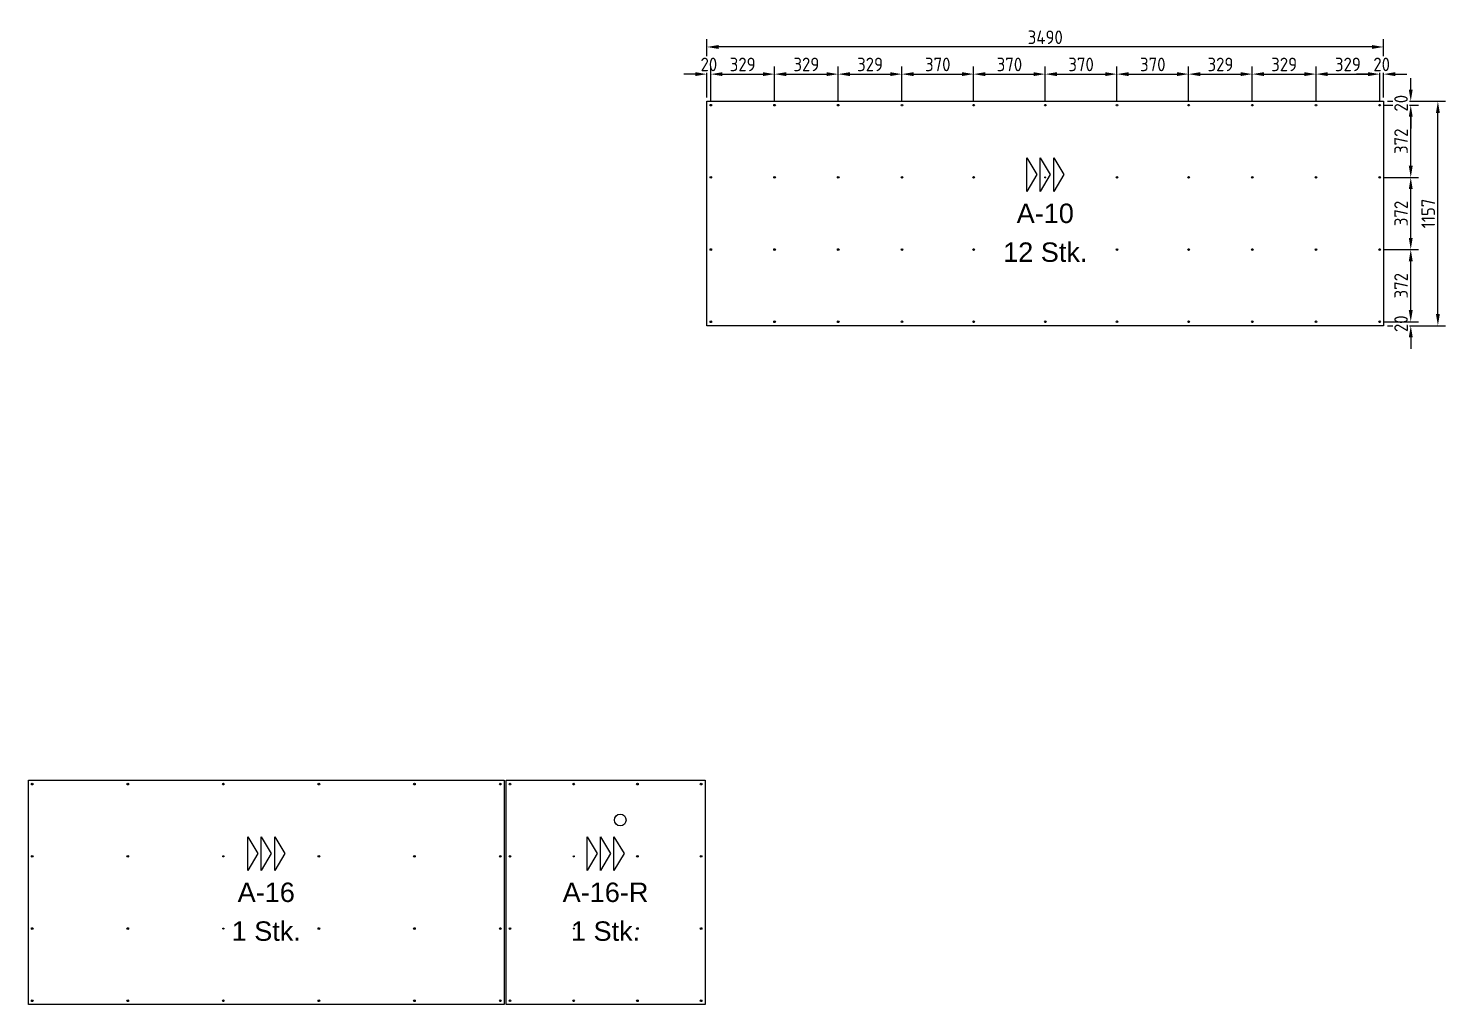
# Model space of a CAD drawing. Header units: millimetres. Extents: x 3800000 to 6300000, y 450000 to 1350000.
# Drawn here: x 5481005 to 5488315, y 905458 to 910491 of the extents above; entities that cross this region are included whole.
import ezdxf

# ---------------------------------------------------------------- set-up
doc = ezdxf.new("R2010")
doc.units = ezdxf.units.MM
for name, color, linetype, true_color in [('ANSICHT Paneel Verlegerichtung', 1, 'Continuous', 0xff0000), ('Bohr', 3, 'Continuous', 0x00ff00), ('FERTIGUNG 02 Bemassung Bohrung', 1, 'Continuous', 0xff0000), ('FERTIGUNG 02 Bemassung Geometrie', 212, 'Continuous', 0xcc00cc), ('Outside', 2, 'Continuous', 0xffff00), ('TXT', 7, 'Continuous', 0xffffff)]:
    doc.layers.add(name, color=color, linetype=linetype, true_color=true_color)
doc.styles.add('Arial Regular', font='arial.ttf')
doc.styles.add('ICC_M1_20', font='')
doc.styles.get('ICC_M1_20').set_extended_font_data('isocp2')
doc.dimstyles.new('ICC_M1_20', dxfattribs={"dimscale": 20, "dimtxt": 3.5, "dimasz": 3, "dimexe": 2, "dimexo": 1, "dimgap": 0.75, "dimtad": 1, "dimtoh": 1, "dimdec": 0, "dimzin": 4, "dimdsep": 46, "dimtxsty": 'ICC_M1_20', "dimcen": 2, "dimadec": 0, "dimazin": 1, "dimtfac": 1, "dimtdec": 4, "dimtix": 1, "dimtofl": 0, "dimtmove": 1, "dimatfit": 3, "dimfxl": 10, "dimfxlon": 1, "dimtfill": 1, "dimtfillclr": 256, "dimtolj": 1, "dimtzin": 1, "dimarcsym": 0})

# ---------------------------------------------------------------- blocks, each defined once
blk = doc.blocks.new('*D159')
at = {"layer": 'Defpoints', "color": 0}
for p in [(5487995, 910115.002), (5488275, 910115.002), (5487995, 908958.335)]:
    blk.add_point(p, dxfattribs=at)
at = {"layer": 'FERTIGUNG 02 Bemassung Geometrie', "color": 0, "lineweight": -2}
for p, q in [((5488075, 910115.002), (5488315, 910115.002)), ((5488275, 909018.335), (5488275, 910055.002)), ((5488075, 908958.335), (5488315, 908958.335))]:
    blk.add_line(p, q, dxfattribs=at)
at = {"layer": 'FERTIGUNG 02 Bemassung Geometrie', "color": 0}
for points in [[(5488285, 910055.002), (5488265, 910055.002), (5488275, 910115.002)], [(5488265, 909018.335), (5488285, 909018.335), (5488275, 908958.335)]]:
    blk.add_solid(points, dxfattribs=at)
at = {"layer": 'FERTIGUNG 02 Bemassung Geometrie', "color": 0, "insert": (5488225, 909536.6685), "char_height": 70, "attachment_point": 5, "rotation": 90, "style": 'ICC_M1_20', "bg_fill": 3, "box_fill_scale": 1.1, "bg_fill_color": 9, "bg_fill_true_color": 13158600, "bg_fill_transparency": 0}
blk.add_mtext('\\A1;1157', dxfattribs=at)
blk = doc.blocks.new('*D160')
at = {"layer": 'Defpoints', "color": 0}
for p in [(5487975, 908978.3), (5487995, 908958.3)]:
    blk.add_point(p, dxfattribs=at)
at = {"layer": 'FERTIGUNG 02 Bemassung Bohrung', "color": 0, "lineweight": -2}
for p, q in [((5488135, 909038.3), (5488135, 909098.3)), ((5487995, 908978.3), (5488175, 908978.3)), ((5488015, 908958.3), (5488175, 908958.3)), ((5488135, 908898.3), (5488135, 908838.3))]:
    blk.add_line(p, q, dxfattribs=at)
at = {"layer": 'FERTIGUNG 02 Bemassung Bohrung', "color": 0}
for points in [[(5488125, 909038.3), (5488145, 909038.3), (5488135, 908978.3)], [(5488145, 908898.3), (5488125, 908898.3), (5488135, 908958.3)]]:
    blk.add_solid(points, dxfattribs=at)
at = {"layer": 'FERTIGUNG 02 Bemassung Bohrung', "color": 0, "insert": (5488085, 908968.3), "char_height": 70, "attachment_point": 5, "rotation": 90, "style": 'ICC_M1_20', "bg_fill": 3, "box_fill_scale": 1.1, "bg_fill_color": 9, "bg_fill_true_color": 13158600, "bg_fill_transparency": 0}
blk.add_mtext('\\A1;20', dxfattribs=at)
at = {"layer": 'Defpoints', "color": 0}
blk.add_point((5488135, 908978.3), dxfattribs=at)
blk = doc.blocks.new('*D161')
at = {"layer": 'Defpoints', "color": 0}
for p in [(5487975, 909350.6), (5488135, 909350.6), (5487975, 908978.3)]:
    blk.add_point(p, dxfattribs=at)
at = {"layer": 'FERTIGUNG 02 Bemassung Bohrung', "color": 0, "lineweight": -2}
for p, q in [((5487995, 909350.6), (5488175, 909350.6)), ((5488135, 909038.3), (5488135, 909290.6)), ((5487995, 908978.3), (5488175, 908978.3))]:
    blk.add_line(p, q, dxfattribs=at)
at = {"layer": 'FERTIGUNG 02 Bemassung Bohrung', "color": 0}
for points in [[(5488145, 909290.6), (5488125, 909290.6), (5488135, 909350.6)], [(5488125, 909038.3), (5488145, 909038.3), (5488135, 908978.3)]]:
    blk.add_solid(points, dxfattribs=at)
at = {"layer": 'FERTIGUNG 02 Bemassung Bohrung', "color": 0, "insert": (5488085, 909164.4), "char_height": 70, "attachment_point": 5, "rotation": 90, "style": 'ICC_M1_20', "bg_fill": 3, "box_fill_scale": 1.1, "bg_fill_color": 9, "bg_fill_true_color": 13158600, "bg_fill_transparency": 0}
blk.add_mtext('\\A1;372', dxfattribs=at)
blk = doc.blocks.new('*D162')
at = {"layer": 'Defpoints', "color": 0}
for p in [(5487975, 909722.8), (5488135, 909722.8), (5487975, 909350.6)]:
    blk.add_point(p, dxfattribs=at)
at = {"layer": 'FERTIGUNG 02 Bemassung Bohrung', "color": 0, "lineweight": -2}
for p, q in [((5487995, 909722.8), (5488175, 909722.8)), ((5488135, 909410.6), (5488135, 909662.8)), ((5487995, 909350.6), (5488175, 909350.6))]:
    blk.add_line(p, q, dxfattribs=at)
at = {"layer": 'FERTIGUNG 02 Bemassung Bohrung', "color": 0}
for points in [[(5488145, 909662.8), (5488125, 909662.8), (5488135, 909722.8)], [(5488125, 909410.6), (5488145, 909410.6), (5488135, 909350.6)]]:
    blk.add_solid(points, dxfattribs=at)
at = {"layer": 'FERTIGUNG 02 Bemassung Bohrung', "color": 0, "insert": (5488085, 909536.7), "char_height": 70, "attachment_point": 5, "rotation": 90, "style": 'ICC_M1_20', "bg_fill": 3, "box_fill_scale": 1.1, "bg_fill_color": 9, "bg_fill_true_color": 13158600, "bg_fill_transparency": 0}
blk.add_mtext('\\A1;372', dxfattribs=at)
blk = doc.blocks.new('*D163')
at = {"layer": 'Defpoints', "color": 0}
for p in [(5487975, 910095), (5488135, 910095), (5487975, 909722.8)]:
    blk.add_point(p, dxfattribs=at)
at = {"layer": 'FERTIGUNG 02 Bemassung Bohrung', "color": 0, "lineweight": -2}
for p, q in [((5487995, 910095), (5488175, 910095)), ((5488135, 909782.8), (5488135, 910035)), ((5487995, 909722.8), (5488175, 909722.8))]:
    blk.add_line(p, q, dxfattribs=at)
at = {"layer": 'FERTIGUNG 02 Bemassung Bohrung', "color": 0}
for points in [[(5488145, 910035), (5488125, 910035), (5488135, 910095)], [(5488125, 909782.8), (5488145, 909782.8), (5488135, 909722.8)]]:
    blk.add_solid(points, dxfattribs=at)
at = {"layer": 'FERTIGUNG 02 Bemassung Bohrung', "color": 0, "insert": (5488085, 909908.9), "char_height": 70, "attachment_point": 5, "rotation": 90, "style": 'ICC_M1_20', "bg_fill": 3, "box_fill_scale": 1.1, "bg_fill_color": 9, "bg_fill_true_color": 13158600, "bg_fill_transparency": 0}
blk.add_mtext('\\A1;372', dxfattribs=at)
blk = doc.blocks.new('*D164')
at = {"layer": 'Defpoints', "color": 0}
for p in [(5487975, 910095.001), (5487995, 910115.002)]:
    blk.add_point(p, dxfattribs=at)
at = {"layer": 'FERTIGUNG 02 Bemassung Bohrung', "color": 0, "lineweight": -2}
for p, q in [((5488135, 910175.002), (5488135, 910235.002)), ((5487995, 910095.001), (5488175, 910095.001)), ((5488015, 910115.002), (5488175, 910115.002)), ((5488135, 910035.001), (5488135, 909975.001))]:
    blk.add_line(p, q, dxfattribs=at)
at = {"layer": 'FERTIGUNG 02 Bemassung Bohrung', "color": 0}
for points in [[(5488125, 910175.002), (5488145, 910175.002), (5488135, 910115.002)], [(5488145, 910035.001), (5488125, 910035.001), (5488135, 910095.001)]]:
    blk.add_solid(points, dxfattribs=at)
at = {"layer": 'FERTIGUNG 02 Bemassung Bohrung', "color": 0, "insert": (5488085, 910105.0015), "char_height": 70, "attachment_point": 5, "rotation": 90, "style": 'ICC_M1_20', "bg_fill": 3, "box_fill_scale": 1.1, "bg_fill_color": 9, "bg_fill_true_color": 13158600, "bg_fill_transparency": 0}
blk.add_mtext('\\A1;20', dxfattribs=at)
at = {"layer": 'Defpoints', "color": 0}
blk.add_point((5488135, 910115.002), dxfattribs=at)
blk = doc.blocks.new('*D165')
at = {"layer": 'Defpoints', "color": 0}
for p in [(5484505, 910395.002), (5484505, 910115.002), (5487995, 910115.002)]:
    blk.add_point(p, dxfattribs=at)
at = {"layer": 'FERTIGUNG 02 Bemassung Geometrie', "color": 0, "lineweight": -2}
for p, q in [((5484505, 910195.002), (5484505, 910435.002)), ((5487935, 910395.002), (5484565, 910395.002)), ((5487995, 910195.002), (5487995, 910435.002))]:
    blk.add_line(p, q, dxfattribs=at)
at = {"layer": 'FERTIGUNG 02 Bemassung Geometrie', "color": 0}
for points in [[(5484565, 910405.002), (5484565, 910385.002), (5484505, 910395.002)], [(5487935, 910385.002), (5487935, 910405.002), (5487995, 910395.002)]]:
    blk.add_solid(points, dxfattribs=at)
at = {"layer": 'FERTIGUNG 02 Bemassung Geometrie', "color": 0, "insert": (5486250, 910445.002), "char_height": 70, "attachment_point": 5, "style": 'ICC_M1_20', "bg_fill": 3, "box_fill_scale": 1.1, "bg_fill_color": 9, "bg_fill_true_color": 13158600, "bg_fill_transparency": 0}
blk.add_mtext('\\A1;3490', dxfattribs=at)
blk = doc.blocks.new('*D166')
at = {"layer": 'Defpoints', "color": 0}
for p in [(5484505, 910115), (5484525, 910095)]:
    blk.add_point(p, dxfattribs=at)
at = {"layer": 'FERTIGUNG 02 Bemassung Bohrung', "color": 0, "lineweight": -2}
for p, q in [((5484445, 910255), (5484385, 910255)), ((5484505, 910135), (5484505, 910295)), ((5484525, 910115), (5484525, 910295)), ((5484585, 910255), (5484645, 910255))]:
    blk.add_line(p, q, dxfattribs=at)
at = {"layer": 'FERTIGUNG 02 Bemassung Bohrung', "color": 0}
for points in [[(5484445, 910245), (5484445, 910265), (5484505, 910255)], [(5484585, 910265), (5484585, 910245), (5484525, 910255)]]:
    blk.add_solid(points, dxfattribs=at)
at = {"layer": 'FERTIGUNG 02 Bemassung Bohrung', "color": 0, "insert": (5484515, 910305), "char_height": 70, "attachment_point": 5, "style": 'ICC_M1_20', "bg_fill": 3, "box_fill_scale": 1.1, "bg_fill_color": 9, "bg_fill_true_color": 13158600, "bg_fill_transparency": 0}
blk.add_mtext('\\A1;20', dxfattribs=at)
at = {"layer": 'Defpoints', "color": 0}
blk.add_point((5484525, 910255), dxfattribs=at)
blk = doc.blocks.new('*D167')
at = {"layer": 'Defpoints', "color": 0}
for p in [(5484853.6, 910255), (5484525, 910095), (5484853.6, 910095)]:
    blk.add_point(p, dxfattribs=at)
at = {"layer": 'FERTIGUNG 02 Bemassung Bohrung', "color": 0, "lineweight": -2}
for p, q in [((5484525, 910115), (5484525, 910295)), ((5484585, 910255), (5484793.6, 910255)), ((5484853.6, 910115), (5484853.6, 910295))]:
    blk.add_line(p, q, dxfattribs=at)
at = {"layer": 'FERTIGUNG 02 Bemassung Bohrung', "color": 0}
for points in [[(5484585, 910265), (5484585, 910245), (5484525, 910255)], [(5484793.6, 910245), (5484793.6, 910265), (5484853.6, 910255)]]:
    blk.add_solid(points, dxfattribs=at)
at = {"layer": 'FERTIGUNG 02 Bemassung Bohrung', "color": 0, "insert": (5484689.3, 910305), "char_height": 70, "attachment_point": 5, "style": 'ICC_M1_20', "bg_fill": 3, "box_fill_scale": 1.1, "bg_fill_color": 9, "bg_fill_true_color": 13158600, "bg_fill_transparency": 0}
blk.add_mtext('\\A1;329', dxfattribs=at)
blk = doc.blocks.new('*D168')
at = {"layer": 'Defpoints', "color": 0}
for p in [(5485182.1, 910255), (5484853.6, 910095), (5485182.1, 910095)]:
    blk.add_point(p, dxfattribs=at)
at = {"layer": 'FERTIGUNG 02 Bemassung Bohrung', "color": 0, "lineweight": -2}
for p, q in [((5484853.6, 910115), (5484853.6, 910295)), ((5484913.6, 910255), (5485122.1, 910255)), ((5485182.1, 910115), (5485182.1, 910295))]:
    blk.add_line(p, q, dxfattribs=at)
at = {"layer": 'FERTIGUNG 02 Bemassung Bohrung', "color": 0}
for points in [[(5484913.6, 910265), (5484913.6, 910245), (5484853.6, 910255)], [(5485122.1, 910245), (5485122.1, 910265), (5485182.1, 910255)]]:
    blk.add_solid(points, dxfattribs=at)
at = {"layer": 'FERTIGUNG 02 Bemassung Bohrung', "color": 0, "insert": (5485017.9, 910305), "char_height": 70, "attachment_point": 5, "style": 'ICC_M1_20', "bg_fill": 3, "box_fill_scale": 1.1, "bg_fill_color": 9, "bg_fill_true_color": 13158600, "bg_fill_transparency": 0}
blk.add_mtext('\\A1;329', dxfattribs=at)
blk = doc.blocks.new('*D169')
at = {"layer": 'Defpoints', "color": 0}
for p in [(5485510.7, 910255), (5485182.1, 910095), (5485510.7, 910095)]:
    blk.add_point(p, dxfattribs=at)
at = {"layer": 'FERTIGUNG 02 Bemassung Bohrung', "color": 0, "lineweight": -2}
for p, q in [((5485182.1, 910115), (5485182.1, 910295)), ((5485242.1, 910255), (5485450.7, 910255)), ((5485510.7, 910115), (5485510.7, 910295))]:
    blk.add_line(p, q, dxfattribs=at)
at = {"layer": 'FERTIGUNG 02 Bemassung Bohrung', "color": 0}
for points in [[(5485242.1, 910265), (5485242.1, 910245), (5485182.1, 910255)], [(5485450.7, 910245), (5485450.7, 910265), (5485510.7, 910255)]]:
    blk.add_solid(points, dxfattribs=at)
at = {"layer": 'FERTIGUNG 02 Bemassung Bohrung', "color": 0, "insert": (5485346.4, 910305), "char_height": 70, "attachment_point": 5, "style": 'ICC_M1_20', "bg_fill": 3, "box_fill_scale": 1.1, "bg_fill_color": 9, "bg_fill_true_color": 13158600, "bg_fill_transparency": 0}
blk.add_mtext('\\A1;329', dxfattribs=at)
blk = doc.blocks.new('*D170')
at = {"layer": 'Defpoints', "color": 0}
for p in [(5485880.4, 910255), (5485510.7, 910095), (5485880.4, 910095)]:
    blk.add_point(p, dxfattribs=at)
at = {"layer": 'FERTIGUNG 02 Bemassung Bohrung', "color": 0, "lineweight": -2}
for p, q in [((5485510.7, 910115), (5485510.7, 910295)), ((5485570.7, 910255), (5485820.4, 910255)), ((5485880.4, 910115), (5485880.4, 910295))]:
    blk.add_line(p, q, dxfattribs=at)
at = {"layer": 'FERTIGUNG 02 Bemassung Bohrung', "color": 0}
for points in [[(5485570.7, 910265), (5485570.7, 910245), (5485510.7, 910255)], [(5485820.4, 910245), (5485820.4, 910265), (5485880.4, 910255)]]:
    blk.add_solid(points, dxfattribs=at)
at = {"layer": 'FERTIGUNG 02 Bemassung Bohrung', "color": 0, "insert": (5485695.5, 910305), "char_height": 70, "attachment_point": 5, "style": 'ICC_M1_20', "bg_fill": 3, "box_fill_scale": 1.1, "bg_fill_color": 9, "bg_fill_true_color": 13158600, "bg_fill_transparency": 0}
blk.add_mtext('\\A1;370', dxfattribs=at)
blk = doc.blocks.new('*D171')
at = {"layer": 'Defpoints', "color": 0}
for p in [(5486250, 910255), (5485880.4, 910095), (5486250, 910095)]:
    blk.add_point(p, dxfattribs=at)
at = {"layer": 'FERTIGUNG 02 Bemassung Bohrung', "color": 0, "lineweight": -2}
for p, q in [((5485880.4, 910115), (5485880.4, 910295)), ((5485940.4, 910255), (5486190, 910255)), ((5486250, 910115), (5486250, 910295))]:
    blk.add_line(p, q, dxfattribs=at)
at = {"layer": 'FERTIGUNG 02 Bemassung Bohrung', "color": 0}
for points in [[(5485940.4, 910265), (5485940.4, 910245), (5485880.4, 910255)], [(5486190, 910245), (5486190, 910265), (5486250, 910255)]]:
    blk.add_solid(points, dxfattribs=at)
at = {"layer": 'FERTIGUNG 02 Bemassung Bohrung', "color": 0, "insert": (5486065.2, 910305), "char_height": 70, "attachment_point": 5, "style": 'ICC_M1_20', "bg_fill": 3, "box_fill_scale": 1.1, "bg_fill_color": 9, "bg_fill_true_color": 13158600, "bg_fill_transparency": 0}
blk.add_mtext('\\A1;370', dxfattribs=at)
blk = doc.blocks.new('*D172')
at = {"layer": 'Defpoints', "color": 0}
for p in [(5486619.6, 910255), (5486250, 910095), (5486619.6, 910095)]:
    blk.add_point(p, dxfattribs=at)
at = {"layer": 'FERTIGUNG 02 Bemassung Bohrung', "color": 0, "lineweight": -2}
for p, q in [((5486250, 910115), (5486250, 910295)), ((5486310, 910255), (5486559.6, 910255)), ((5486619.6, 910115), (5486619.6, 910295))]:
    blk.add_line(p, q, dxfattribs=at)
at = {"layer": 'FERTIGUNG 02 Bemassung Bohrung', "color": 0}
for points in [[(5486310, 910265), (5486310, 910245), (5486250, 910255)], [(5486559.6, 910245), (5486559.6, 910265), (5486619.6, 910255)]]:
    blk.add_solid(points, dxfattribs=at)
at = {"layer": 'FERTIGUNG 02 Bemassung Bohrung', "color": 0, "insert": (5486434.8, 910305), "char_height": 70, "attachment_point": 5, "style": 'ICC_M1_20', "bg_fill": 3, "box_fill_scale": 1.1, "bg_fill_color": 9, "bg_fill_true_color": 13158600, "bg_fill_transparency": 0}
blk.add_mtext('\\A1;370', dxfattribs=at)
blk = doc.blocks.new('*D173')
at = {"layer": 'Defpoints', "color": 0}
for p in [(5486989.3, 910255), (5486619.6, 910095), (5486989.3, 910095)]:
    blk.add_point(p, dxfattribs=at)
at = {"layer": 'FERTIGUNG 02 Bemassung Bohrung', "color": 0, "lineweight": -2}
for p, q in [((5486619.6, 910115), (5486619.6, 910295)), ((5486679.6, 910255), (5486929.3, 910255)), ((5486989.3, 910115), (5486989.3, 910295))]:
    blk.add_line(p, q, dxfattribs=at)
at = {"layer": 'FERTIGUNG 02 Bemassung Bohrung', "color": 0}
for points in [[(5486679.6, 910265), (5486679.6, 910245), (5486619.6, 910255)], [(5486929.3, 910245), (5486929.3, 910265), (5486989.3, 910255)]]:
    blk.add_solid(points, dxfattribs=at)
at = {"layer": 'FERTIGUNG 02 Bemassung Bohrung', "color": 0, "insert": (5486804.5, 910305), "char_height": 70, "attachment_point": 5, "style": 'ICC_M1_20', "bg_fill": 3, "box_fill_scale": 1.1, "bg_fill_color": 9, "bg_fill_true_color": 13158600, "bg_fill_transparency": 0}
blk.add_mtext('\\A1;370', dxfattribs=at)
blk = doc.blocks.new('*D174')
at = {"layer": 'Defpoints', "color": 0}
for p in [(5487317.9, 910255), (5486989.3, 910095), (5487317.9, 910095)]:
    blk.add_point(p, dxfattribs=at)
at = {"layer": 'FERTIGUNG 02 Bemassung Bohrung', "color": 0, "lineweight": -2}
for p, q in [((5486989.3, 910115), (5486989.3, 910295)), ((5487049.3, 910255), (5487257.9, 910255)), ((5487317.9, 910115), (5487317.9, 910295))]:
    blk.add_line(p, q, dxfattribs=at)
at = {"layer": 'FERTIGUNG 02 Bemassung Bohrung', "color": 0}
for points in [[(5487049.3, 910265), (5487049.3, 910245), (5486989.3, 910255)], [(5487257.9, 910245), (5487257.9, 910265), (5487317.9, 910255)]]:
    blk.add_solid(points, dxfattribs=at)
at = {"layer": 'FERTIGUNG 02 Bemassung Bohrung', "color": 0, "insert": (5487153.6, 910305), "char_height": 70, "attachment_point": 5, "style": 'ICC_M1_20', "bg_fill": 3, "box_fill_scale": 1.1, "bg_fill_color": 9, "bg_fill_true_color": 13158600, "bg_fill_transparency": 0}
blk.add_mtext('\\A1;329', dxfattribs=at)
blk = doc.blocks.new('*D175')
at = {"layer": 'Defpoints', "color": 0}
for p in [(5487646.4, 910255), (5487317.9, 910095), (5487646.4, 910095)]:
    blk.add_point(p, dxfattribs=at)
at = {"layer": 'FERTIGUNG 02 Bemassung Bohrung', "color": 0, "lineweight": -2}
for p, q in [((5487317.9, 910115), (5487317.9, 910295)), ((5487377.9, 910255), (5487586.4, 910255)), ((5487646.4, 910115), (5487646.4, 910295))]:
    blk.add_line(p, q, dxfattribs=at)
at = {"layer": 'FERTIGUNG 02 Bemassung Bohrung', "color": 0}
for points in [[(5487377.9, 910265), (5487377.9, 910245), (5487317.9, 910255)], [(5487586.4, 910245), (5487586.4, 910265), (5487646.4, 910255)]]:
    blk.add_solid(points, dxfattribs=at)
at = {"layer": 'FERTIGUNG 02 Bemassung Bohrung', "color": 0, "insert": (5487482.1, 910305), "char_height": 70, "attachment_point": 5, "style": 'ICC_M1_20', "bg_fill": 3, "box_fill_scale": 1.1, "bg_fill_color": 9, "bg_fill_true_color": 13158600, "bg_fill_transparency": 0}
blk.add_mtext('\\A1;329', dxfattribs=at)
blk = doc.blocks.new('*D176')
at = {"layer": 'Defpoints', "color": 0}
for p in [(5487975, 910255), (5487646.4, 910095), (5487975, 910095)]:
    blk.add_point(p, dxfattribs=at)
at = {"layer": 'FERTIGUNG 02 Bemassung Bohrung', "color": 0, "lineweight": -2}
for p, q in [((5487646.4, 910115), (5487646.4, 910295)), ((5487706.4, 910255), (5487915, 910255)), ((5487975, 910115), (5487975, 910295))]:
    blk.add_line(p, q, dxfattribs=at)
at = {"layer": 'FERTIGUNG 02 Bemassung Bohrung', "color": 0}
for points in [[(5487706.4, 910265), (5487706.4, 910245), (5487646.4, 910255)], [(5487915, 910245), (5487915, 910265), (5487975, 910255)]]:
    blk.add_solid(points, dxfattribs=at)
at = {"layer": 'FERTIGUNG 02 Bemassung Bohrung', "color": 0, "insert": (5487810.7, 910305), "char_height": 70, "attachment_point": 5, "style": 'ICC_M1_20', "bg_fill": 3, "box_fill_scale": 1.1, "bg_fill_color": 9, "bg_fill_true_color": 13158600, "bg_fill_transparency": 0}
blk.add_mtext('\\A1;329', dxfattribs=at)
blk = doc.blocks.new('*D177')
at = {"layer": 'Defpoints', "color": 0}
for p in [(5487975, 910095.001), (5487995, 910115.002)]:
    blk.add_point(p, dxfattribs=at)
at = {"layer": 'FERTIGUNG 02 Bemassung Bohrung', "color": 0, "lineweight": -2}
for p, q in [((5487915, 910255.002), (5487855, 910255.002)), ((5487975, 910115.001), (5487975, 910295.002)), ((5487995, 910135.002), (5487995, 910295.002)), ((5488055, 910255.002), (5488115, 910255.002))]:
    blk.add_line(p, q, dxfattribs=at)
at = {"layer": 'FERTIGUNG 02 Bemassung Bohrung', "color": 0}
for points in [[(5487915, 910245.002), (5487915, 910265.002), (5487975, 910255.002)], [(5488055, 910265.002), (5488055, 910245.002), (5487995, 910255.002)]]:
    blk.add_solid(points, dxfattribs=at)
at = {"layer": 'FERTIGUNG 02 Bemassung Bohrung', "color": 0, "insert": (5487985, 910305.002), "char_height": 70, "attachment_point": 5, "style": 'ICC_M1_20', "bg_fill": 3, "box_fill_scale": 1.1, "bg_fill_color": 9, "bg_fill_true_color": 13158600, "bg_fill_transparency": 0}
blk.add_mtext('\\A1;20', dxfattribs=at)
at = {"layer": 'Defpoints', "color": 0}
blk.add_point((5487995, 910255.002), dxfattribs=at)

msp = doc.modelspace()

# ---------------------------------------------------------------- linework, layer by layer
at = {"layer": 'ANSICHT Paneel Verlegerichtung'}
for points in [[(5486154.5, 909650.6), (5486154.5, 909824.2), (5486206.6, 909737.4)], [(5486224, 909650.6), (5486224, 909824.2), (5486276, 909737.4)], [(5486293.4, 909650.6), (5486293.4, 909824.2), (5486345.5, 909737.4)], [(5482136.7, 906150.6), (5482136.7, 906324.2), (5482188.8, 906237.4)], [(5482206.1, 906150.6), (5482206.1, 906324.2), (5482258.2, 906237.4)], [(5482275.5, 906150.6), (5482275.5, 906324.2), (5482327.6, 906237.4)], [(5483886.7, 906150.6), (5483886.7, 906324.2), (5483938.8, 906237.4)], [(5483956.1, 906150.6), (5483956.1, 906324.2), (5484008.2, 906237.4)], [(5484025.5, 906150.6), (5484025.5, 906324.2), (5484077.6, 906237.4)]]:
    msp.add_lwpolyline(points, close=True, dxfattribs=at)
at = {"layer": 'Bohr', "linetype": 'ByBlock', "lineweight": -2}
for centre, radius in [((5484525, 910095), 4.25), ((5484853.6, 910095), 4.25), ((5485182.1, 910095), 4.25), ((5485510.7, 910095), 4.25), ((5485880.4, 910095), 4.25), ((5486250, 910095), 4.25), ((5486619.6, 910095), 4.25), ((5486989.3, 910095), 4.25), ((5487317.9, 910095), 4.25), ((5487646.4, 910095), 4.25), ((5487975, 910095), 4.25), ((5484525, 909722.8), 4.25), ((5484853.6, 909722.8), 4.25), ((5485182.1, 909722.8), 4.25), ((5485510.7, 909722.8), 4.25), ((5485880.4, 909722.8), 4.25), ((5486250, 909722.8), 2.55), ((5486619.6, 909722.8), 4.25), ((5486989.3, 909722.8), 4.25), ((5487317.9, 909722.8), 4.25), ((5487646.4, 909722.8), 4.25), ((5487975, 909722.8), 4.25), ((5484525, 909350.6), 4.25), ((5484853.6, 909350.6), 4.25), ((5485182.1, 909350.6), 4.25), ((5485510.7, 909350.6), 4.25), ((5485880.4, 909350.6), 4.25), ((5486250, 909350.6), 2.55), ((5486619.6, 909350.6), 4.25), ((5486989.3, 909350.6), 4.25), ((5487317.9, 909350.6), 4.25), ((5487646.4, 909350.6), 4.25), ((5487975, 909350.6), 4.25), ((5484525, 908978.3), 4.25), ((5484853.6, 908978.3), 4.25), ((5485182.1, 908978.3), 4.25), ((5485510.7, 908978.3), 4.25), ((5485880.4, 908978.3), 4.25), ((5486250, 908978.3), 4.25), ((5486619.6, 908978.3), 4.25), ((5486989.3, 908978.3), 4.25), ((5487317.9, 908978.3), 4.25), ((5487646.4, 908978.3), 4.25), ((5487975, 908978.3), 4.25), ((5481025, 906595), 4.25), ((5481517.9, 906595), 4.25), ((5482010.7, 906595), 4.25), ((5482503.6, 906595), 4.25), ((5482996.4, 906595), 4.25), ((5483439.3, 906595), 4.25), ((5483489.3, 906595), 4.25), ((5483817.9, 906595), 4.25), ((5484146.4, 906595), 4.25), ((5484475, 906595), 4.25), ((5481025, 906222.8), 4.25), ((5481517.9, 906222.8), 4.25), ((5482010.7, 906222.8), 2.55), ((5482503.6, 906222.8), 4.25), ((5482996.4, 906222.8), 4.25), ((5483439.3, 906222.8), 4.25), ((5483489.3, 906222.8), 4.25), ((5483817.9, 906222.8), 2.55), ((5484146.4, 906222.8), 4.25), ((5484475, 906222.8), 4.25), ((5481025, 905850.6), 4.25), ((5481517.9, 905850.6), 4.25), ((5482010.7, 905850.6), 2.55), ((5482503.6, 905850.6), 4.25), ((5482996.4, 905850.6), 4.25), ((5483439.3, 905850.6), 4.25), ((5483489.3, 905850.6), 4.25), ((5483817.9, 905850.6), 2.55), ((5484146.4, 905850.6), 4.25), ((5484475, 905850.6), 4.25), ((5481025, 905478.3), 4.25), ((5481517.9, 905478.3), 4.25), ((5482010.7, 905478.3), 4.25), ((5482503.6, 905478.3), 4.25), ((5482996.4, 905478.3), 4.25), ((5483439.3, 905478.3), 4.25), ((5483489.3, 905478.3), 4.25), ((5483817.9, 905478.3), 4.25), ((5484146.4, 905478.3), 4.25), ((5484475, 905478.3), 4.25)]:
    msp.add_circle(centre, radius, dxfattribs=at)
at = {"layer": 'Outside', "linetype": 'ByBlock', "lineweight": -2}
for points in [[(5484505, 910115), (5487995, 910115), (5487995, 908958.3), (5484505, 908958.3)], [(5481005, 906615), (5483459.3, 906615), (5483459.3, 905458.3), (5481005, 905458.3)], [(5483469.3, 906615), (5484495, 906615), (5484495, 905458.3), (5483469.3, 905458.3)]]:
    msp.add_lwpolyline(points, close=True, dxfattribs=at)
at = {"layer": 'Outside'}
msp.add_circle((5484057.8, 906410), 30, dxfattribs=at)

# ---------------------------------------------------------------- texts
at = {"layer": 'TXT', "char_height": 100, "attachment_point": 5, "style": 'Arial Regular'}
for s, insert, width in [('A-10', (5486249.9, 909536.7), 776.087), ('12 Stk.', (5486250, 909336.7), 1011.957), ('A-16', (5482232, 906036.7), 776.087), ('A-16-R', (5483982, 906036.7), 1078.261), ('1 Stk.', (5482232.1, 905836.7), 857.609), ('1 Stk.', (5483982.1, 905836.7), 857.609)]:
    msp.add_mtext(s, dxfattribs=dict(at, insert=insert, width=width))

# ---------------------------------------------------------------- next in the draw order: dimensions: what is measured, and where the dimension line sits
at = {"layer": 'FERTIGUNG 02 Bemassung Geometrie'}
dim = msp.add_linear_dim(base=(5488275, 910115), p1=(5487995, 908958.3), p2=(5487995, 910115), angle=90, text='1157', dimstyle='ICC_M1_20', override={"dimscale": 20, "dimtih": 0, "dimtoh": 0, "dimlfac": 1, "dimzin": 1, "dimsah": 0, "dimtzin": 4}, dxfattribs=at)
dim.commit()
dim.dimension.update_dxf_attribs({"geometry": '*D159', "text_midpoint": (5488225, 909536.7)})

# ---------------------------------------------------------------- next in the draw order: dimensions: what is measured, and where the dimension line sits
at = {"layer": 'FERTIGUNG 02 Bemassung Bohrung'}
dim = msp.add_linear_dim(base=(5488135, 908978.3), p1=(5487995, 908958.3), p2=(5487975, 908978.3), angle=90, text='20', dimstyle='ICC_M1_20', override={"dimscale": 20, "dimtih": 0, "dimtoh": 0, "dimlfac": 1, "dimzin": 1, "dimsah": 0, "dimtzin": 4}, dxfattribs=at)
dim.commit()
dim.dimension.update_dxf_attribs({"geometry": '*D160', "text_midpoint": (5488085, 908968.3)})

# ---------------------------------------------------------------- next in the draw order: dimensions: what is measured, and where the dimension line sits
dim = msp.add_linear_dim(base=(5488135, 909350.6), p1=(5487975, 908978.3), p2=(5487975, 909350.6), angle=90, text='372', dimstyle='ICC_M1_20', override={"dimscale": 20, "dimtih": 0, "dimtoh": 0, "dimlfac": 1, "dimzin": 1, "dimsah": 0, "dimtzin": 4}, dxfattribs=at)
dim.commit()
dim.dimension.update_dxf_attribs({"geometry": '*D161', "text_midpoint": (5488085, 909164.4)})

# ---------------------------------------------------------------- next in the draw order: dimensions: what is measured, and where the dimension line sits
dim = msp.add_linear_dim(base=(5488135, 909722.8), p1=(5487975, 909350.6), p2=(5487975, 909722.8), angle=90, text='372', dimstyle='ICC_M1_20', override={"dimscale": 20, "dimtih": 0, "dimtoh": 0, "dimlfac": 1, "dimzin": 1, "dimsah": 0, "dimtzin": 4}, dxfattribs=at)
dim.commit()
dim.dimension.update_dxf_attribs({"geometry": '*D162', "text_midpoint": (5488085, 909536.7)})

# ---------------------------------------------------------------- next in the draw order: dimensions: what is measured, and where the dimension line sits
dim = msp.add_linear_dim(base=(5488135, 910095), p1=(5487975, 909722.8), p2=(5487975, 910095), angle=90, text='372', dimstyle='ICC_M1_20', override={"dimscale": 20, "dimtih": 0, "dimtoh": 0, "dimlfac": 1, "dimzin": 1, "dimsah": 0, "dimtzin": 4}, dxfattribs=at)
dim.commit()
dim.dimension.update_dxf_attribs({"geometry": '*D163', "text_midpoint": (5488085, 909908.9)})

# ---------------------------------------------------------------- next in the draw order: dimensions: what is measured, and where the dimension line sits
dim = msp.add_linear_dim(base=(5488135, 910115), p1=(5487975, 910095), p2=(5487995, 910115), angle=90, text='20', dimstyle='ICC_M1_20', override={"dimscale": 20, "dimtih": 0, "dimtoh": 0, "dimlfac": 1, "dimzin": 1, "dimsah": 0, "dimtzin": 4}, dxfattribs=at)
dim.commit()
dim.dimension.update_dxf_attribs({"geometry": '*D164', "text_midpoint": (5488085, 910105)})

# ---------------------------------------------------------------- next in the draw order: dimensions: what is measured, and where the dimension line sits
at = {"layer": 'FERTIGUNG 02 Bemassung Geometrie'}
dim = msp.add_linear_dim(base=(5484505, 910395), p1=(5487995, 910115), p2=(5484505, 910115), text='3490', dimstyle='ICC_M1_20', override={"dimscale": 20, "dimtih": 0, "dimtoh": 0, "dimlfac": 1, "dimzin": 1, "dimsah": 0, "dimtzin": 4}, dxfattribs=at)
dim.commit()
dim.dimension.update_dxf_attribs({"geometry": '*D165', "text_midpoint": (5486250, 910445)})

# ---------------------------------------------------------------- next in the draw order: dimensions: what is measured, and where the dimension line sits
at = {"layer": 'FERTIGUNG 02 Bemassung Bohrung'}
dim = msp.add_linear_dim(base=(5484525, 910255), p1=(5484505, 910115), p2=(5484525, 910095), text='20', dimstyle='ICC_M1_20', override={"dimscale": 20, "dimtih": 0, "dimtoh": 0, "dimlfac": 1, "dimzin": 1, "dimsah": 0, "dimtzin": 4}, dxfattribs=at)
dim.commit()
dim.dimension.update_dxf_attribs({"geometry": '*D166', "text_midpoint": (5484515, 910305)})

# ---------------------------------------------------------------- next in the draw order: dimensions: what is measured, and where the dimension line sits
dim = msp.add_linear_dim(base=(5484853.6, 910255), p1=(5484525, 910095), p2=(5484853.6, 910095), text='329', dimstyle='ICC_M1_20', override={"dimscale": 20, "dimtih": 0, "dimtoh": 0, "dimlfac": 1, "dimzin": 1, "dimsah": 0, "dimtzin": 4}, dxfattribs=at)
dim.commit()
dim.dimension.update_dxf_attribs({"geometry": '*D167', "text_midpoint": (5484689.3, 910305)})

# ---------------------------------------------------------------- next in the draw order: dimensions: what is measured, and where the dimension line sits
dim = msp.add_linear_dim(base=(5485182.1, 910255), p1=(5484853.6, 910095), p2=(5485182.1, 910095), text='329', dimstyle='ICC_M1_20', override={"dimscale": 20, "dimtih": 0, "dimtoh": 0, "dimlfac": 1, "dimzin": 1, "dimsah": 0, "dimtzin": 4}, dxfattribs=at)
dim.commit()
dim.dimension.update_dxf_attribs({"geometry": '*D168', "text_midpoint": (5485017.9, 910305)})

# ---------------------------------------------------------------- next in the draw order: dimensions: what is measured, and where the dimension line sits
dim = msp.add_linear_dim(base=(5485510.7, 910255), p1=(5485182.1, 910095), p2=(5485510.7, 910095), text='329', dimstyle='ICC_M1_20', override={"dimscale": 20, "dimtih": 0, "dimtoh": 0, "dimlfac": 1, "dimzin": 1, "dimsah": 0, "dimtzin": 4}, dxfattribs=at)
dim.commit()
dim.dimension.update_dxf_attribs({"geometry": '*D169', "text_midpoint": (5485346.4, 910305)})

# ---------------------------------------------------------------- next in the draw order: dimensions: what is measured, and where the dimension line sits
dim = msp.add_linear_dim(base=(5485880.4, 910255), p1=(5485510.7, 910095), p2=(5485880.4, 910095), text='370', dimstyle='ICC_M1_20', override={"dimscale": 20, "dimtih": 0, "dimtoh": 0, "dimlfac": 1, "dimzin": 1, "dimsah": 0, "dimtzin": 4}, dxfattribs=at)
dim.commit()
dim.dimension.update_dxf_attribs({"geometry": '*D170', "text_midpoint": (5485695.5, 910305)})

# ---------------------------------------------------------------- next in the draw order: dimensions: what is measured, and where the dimension line sits
dim = msp.add_linear_dim(base=(5486250, 910255), p1=(5485880.4, 910095), p2=(5486250, 910095), text='370', dimstyle='ICC_M1_20', override={"dimscale": 20, "dimtih": 0, "dimtoh": 0, "dimlfac": 1, "dimzin": 1, "dimsah": 0, "dimtzin": 4}, dxfattribs=at)
dim.commit()
dim.dimension.update_dxf_attribs({"geometry": '*D171', "text_midpoint": (5486065.2, 910305)})

# ---------------------------------------------------------------- next in the draw order: dimensions: what is measured, and where the dimension line sits
dim = msp.add_linear_dim(base=(5486619.6, 910255), p1=(5486250, 910095), p2=(5486619.6, 910095), text='370', dimstyle='ICC_M1_20', override={"dimscale": 20, "dimtih": 0, "dimtoh": 0, "dimlfac": 1, "dimzin": 1, "dimsah": 0, "dimtzin": 4}, dxfattribs=at)
dim.commit()
dim.dimension.update_dxf_attribs({"geometry": '*D172', "text_midpoint": (5486434.8, 910305)})

# ---------------------------------------------------------------- next in the draw order: dimensions: what is measured, and where the dimension line sits
dim = msp.add_linear_dim(base=(5486989.3, 910255), p1=(5486619.6, 910095), p2=(5486989.3, 910095), text='370', dimstyle='ICC_M1_20', override={"dimscale": 20, "dimtih": 0, "dimtoh": 0, "dimlfac": 1, "dimzin": 1, "dimsah": 0, "dimtzin": 4}, dxfattribs=at)
dim.commit()
dim.dimension.update_dxf_attribs({"geometry": '*D173', "text_midpoint": (5486804.5, 910305)})

# ---------------------------------------------------------------- next in the draw order: dimensions: what is measured, and where the dimension line sits
dim = msp.add_linear_dim(base=(5487317.9, 910255), p1=(5486989.3, 910095), p2=(5487317.9, 910095), text='329', dimstyle='ICC_M1_20', override={"dimscale": 20, "dimtih": 0, "dimtoh": 0, "dimlfac": 1, "dimzin": 1, "dimsah": 0, "dimtzin": 4}, dxfattribs=at)
dim.commit()
dim.dimension.update_dxf_attribs({"geometry": '*D174', "text_midpoint": (5487153.6, 910305)})

# ---------------------------------------------------------------- next in the draw order: dimensions: what is measured, and where the dimension line sits
dim = msp.add_linear_dim(base=(5487646.4, 910255), p1=(5487317.9, 910095), p2=(5487646.4, 910095), text='329', dimstyle='ICC_M1_20', override={"dimscale": 20, "dimtih": 0, "dimtoh": 0, "dimlfac": 1, "dimzin": 1, "dimsah": 0, "dimtzin": 4}, dxfattribs=at)
dim.commit()
dim.dimension.update_dxf_attribs({"geometry": '*D175', "text_midpoint": (5487482.1, 910305)})

# ---------------------------------------------------------------- next in the draw order: dimensions: what is measured, and where the dimension line sits
dim = msp.add_linear_dim(base=(5487975, 910255), p1=(5487646.4, 910095), p2=(5487975, 910095), text='329', dimstyle='ICC_M1_20', override={"dimscale": 20, "dimtih": 0, "dimtoh": 0, "dimlfac": 1, "dimzin": 1, "dimsah": 0, "dimtzin": 4}, dxfattribs=at)
dim.commit()
dim.dimension.update_dxf_attribs({"geometry": '*D176', "text_midpoint": (5487810.7, 910305)})

# ---------------------------------------------------------------- next in the draw order: dimensions: what is measured, and where the dimension line sits
dim = msp.add_linear_dim(base=(5487995, 910255), p1=(5487975, 910095), p2=(5487995, 910115), text='20', dimstyle='ICC_M1_20', override={"dimscale": 20, "dimtih": 0, "dimtoh": 0, "dimlfac": 1, "dimzin": 1, "dimsah": 0, "dimtzin": 4}, dxfattribs=at)
dim.commit()
dim.dimension.update_dxf_attribs({"geometry": '*D177', "text_midpoint": (5487985, 910305)})

doc.saveas('drawing.dxf')
